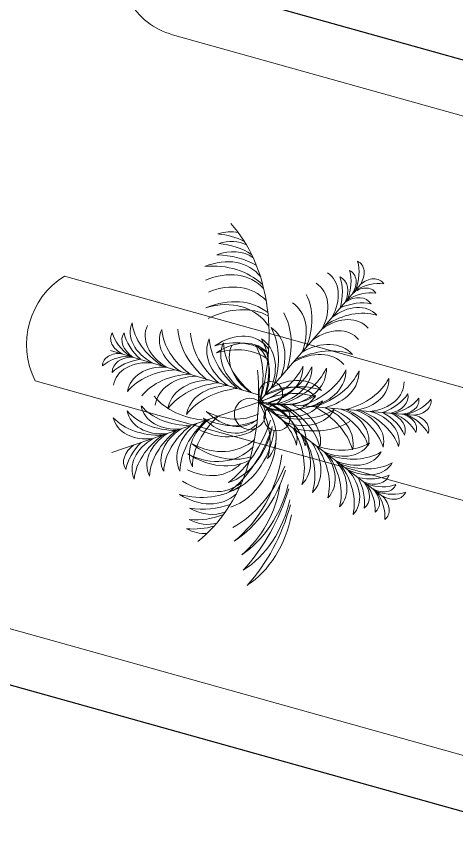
# Model space of a CAD drawing. Header units: millimetres. Extents: x 474016 to 477875, y 2288607 to 2292200.
# Drawn here: x 474500.94 to 474513.09, y 2289149.28 to 2289171.97 of the extents above; entities that cross this region are included whole.
import ezdxf

# ---------------------------------------------------------------- set-up
doc = ezdxf.new("R2010")
doc.units = ezdxf.units.MM
doc.header["$LTSCALE"] = 50
for name, color, linetype, lineweight in [('BANQUETA', 251, 'Continuous', 5), ('JARDIN-HP', 64, 'Continuous', 5), ('JARDINES', 98, 'Continuous', 13)]:
    doc.layers.add(name, color=color, linetype=linetype, lineweight=lineweight)
doc.layers.add('CVL_LOTIF', color=1, linetype='Continuous')

# ---------------------------------------------------------------- blocks, each defined once
blk = doc.blocks.new('A$C41BB26E9')
at = {"color": 0}
for p in [(1.999, 1.925), (3.251, -3.539)]:
    blk.add_line(p, (2.054, -0.938), dxfattribs=at)
at = {"color": 56}
for p, q in [((3.546, 1.506), (2.054, -0.938)), ((-0.293, 0.701), (2.054, -0.938)), ((1.382, -3.752), (1.923, -0.941))]:
    blk.add_line(p, q, dxfattribs=at)
for centre, radius in [((2.303, -0.578), 0.243), ((1.869, -0.738), 0.217), ((2.284, -1.082), 0.287)]:
    blk.add_circle(centre, radius)
at = {"color": 56, "true_color": 0x7a7a00}
for centre, major_axis, ratio, start_param, end_param in [((1.739, 1.845), (-0.007, 0.369), 0.723404, -1.366779, 0.20531), ((1.417, 1.375), (-0.018, 0.909), 0.723404, -1.121531, -0.433471), ((2.262, 1.855), (-0.007, 0.369), 0.723404, -0.20531, 1.366779), ((2.602, 1.398), (-0.018, 0.909), 0.723404, 0.433471, 1.121531), ((1.743, 1.62), (-0.007, 0.369), 0.723404, -1.366779, 0.20531), ((1.421, 1.15), (-0.018, 0.909), 0.723404, -1.121531, -0.433471), ((2.266, 1.63), (-0.007, 0.369), 0.723404, -0.20531, 1.366779), ((2.606, 1.173), (-0.018, 0.909), 0.723404, 0.433471, 1.121531), ((1.695, 1.314), (-0.009, 0.47), 0.723404, -1.190837, 0.194817), ((2.326, 1.326), (-0.009, 0.47), 0.723404, -0.194817, 1.190837), ((2.76, 1.355), (0.473, 0.776), 0.723404, -1.121531, -0.433471), ((3.283, 1.579), (0.192, 0.315), 0.723404, -1.366779, 0.20531), ((1.473, 0.902), (-0.015, 0.782), 0.723404, -1.305586, 0.091225), ((1.346, 0.731), (-0.022, 1.114), 0.723404, -0.994705, -0.373636), ((2.697, 0.758), (-0.022, 1.114), 0.723404, 0.373636, 0.994705), ((2.564, 0.923), (-0.015, 0.782), 0.723404, -0.091225, 1.305586), ((2.925, 0.425), (-0.026, 1.348), 0.723404, 0.312027, 1.166602), ((3.166, 1.386), (0.192, 0.315), 0.723404, -1.366779, 0.20531), ((2.642, 1.163), (0.473, 0.776), 0.723404, -1.121531, -0.433471), ((2.552, 0.926), (0.407, 0.667), 0.723404, -1.305586, 0.091225), ((1.99, 0.678), (0.702, 1.151), 0.723404, -1.166602, -0.312027), ((2.961, 1.155), (0.245, 0.401), 0.723404, -1.190837, 0.194817), ((2.354, 0.85), (0.58, 0.951), 0.723404, -0.994705, -0.373636), ((3.771, 0.738), (0.473, 0.776), 0.723404, 0.433471, 1.121531), ((3.73, 1.306), (0.192, 0.315), 0.723404, -0.20531, 1.366779), ((1.457, 0.572), (-0.016, 0.83), 0.723404, -1.24346, 0.110756), ((1.116, 0.031), (-0.027, 1.414), 0.723404, -1.115718, -0.281779), ((2.593, 0.594), (-0.016, 0.83), 0.723404, -0.110756, 1.24346), ((2.954, 0.066), (-0.027, 1.414), 0.723404, 0.281779, 1.115718), ((2.361, 0.656), (0.432, 0.708), 0.723404, -1.24346, 0.110756), ((1.784, 0.383), (0.737, 1.208), 0.723404, -1.115718, -0.281779), ((3.654, 0.546), (0.473, 0.776), 0.723404, 0.433471, 1.121531), ((3.613, 1.114), (0.192, 0.315), 0.723404, -0.20531, 1.366779), ((3.5, 0.826), (0.245, 0.401), 0.723404, -0.194817, 1.190837), ((-0.082, 0.873), (-0.303, 0.211), 0.723404, -0.20531, 1.366779), ((0.487, 0.878), (-0.745, 0.52), 0.723404, 0.433471, 1.121531), ((2.599, 0.32), (-0.016, 0.83), 0.723404, -0.110756, 1.24346), ((2.96, -0.208), (-0.027, 1.414), 0.723404, 0.281779, 1.115718), ((2.219, 0.422), (0.432, 0.708), 0.723404, -1.24346, 0.110756), ((1.641, 0.149), (0.737, 1.208), 0.723404, -1.115718, -0.281779), ((3.484, 0.358), (0.407, 0.667), 0.723404, -0.091225, 1.305586), ((3.508, 0.147), (0.58, 0.951), 0.723404, 0.373636, 0.994705), ((0.102, 0.744), (-0.303, 0.211), 0.723404, -0.20531, 1.366779), ((0.672, 0.75), (-0.745, 0.52), 0.723404, 0.433471, 1.121531), ((0.383, 0.614), (-0.385, 0.269), 0.723404, -0.194817, 1.190837), ((1.061, 0.579), (-0.913, 0.638), 0.723404, 0.373636, 0.994705), ((0.849, 0.569), (-0.641, 0.447), 0.723404, -0.091225, 1.305586), ((1.464, 0.568), (-1.105, 0.772), 0.723404, 0.312027, 1.166602), ((1.133, 0.399), (-0.68, 0.475), 0.723404, -0.110756, 1.24346), ((3.332, 0.064), (0.432, 0.708), 0.723404, -0.110756, 1.24346), ((3.521, -0.256), (0.702, 1.151), 0.723404, 0.312027, 1.166602), ((-0.382, 0.443), (-0.303, 0.211), 0.723404, -1.366779, 0.20531), ((1.357, 0.242), (-0.68, 0.475), 0.723404, -0.110756, 1.24346), ((1.38, -0.167), (-0.02, 1.008), 0.723404, -1.13012, 0.094138), ((1.008, -0.803), (-0.033, 1.69), 0.723404, -1.023266, -0.261161), ((2.699, -0.141), (-0.02, 1.008), 0.723404, -0.094138, 1.13012), ((3.095, -0.763), (-0.033, 1.69), 0.723404, 0.261161, 1.023266), ((1.118, -0.469), (0.88, 1.443), 0.723404, -1.023266, -0.261161), ((3.353, -0.575), (0.737, 1.208), 0.723404, 0.281779, 1.115718), ((-0.191, -0.093), (-0.745, 0.52), 0.723404, -1.121531, -0.433471), ((-0.197, 0.314), (-0.303, 0.211), 0.723404, -1.366779, 0.20531), ((1.789, 0.052), (-0.827, 0.577), 0.723404, -0.094138, 1.13012), ((2.525, 0.007), (-1.386, 0.967), 0.723404, 0.261161, 1.023266), ((1.385, -0.41), (-0.02, 1.008), 0.723404, -1.13012, 0.094138), ((3.189, -0.169), (0.432, 0.708), 0.723404, -0.110756, 1.24346), ((-0.006, -0.222), (-0.745, 0.52), 0.723404, -1.121531, -0.433471), ((0.022, 0.096), (-0.385, 0.269), 0.723404, -1.190837, 0.194817), ((1.988, -0.087), (-0.827, 0.577), 0.723404, -0.094138, 1.13012), ((1.013, -1.046), (-0.033, 1.69), 0.723404, -1.023266, -0.261161), ((3.21, -0.808), (0.737, 1.208), 0.723404, 0.281779, 1.115718), ((0.224, -0.326), (-0.641, 0.447), 0.723404, -1.305586, 0.091225), ((0.288, -0.529), (-0.913, 0.638), 0.723404, -0.994705, -0.373636), ((1.586, -0.44), (0.525, 0.861), 0.723404, -1.13012, 0.094138), ((0.93, -0.777), (0.88, 1.443), 0.723404, -1.023266, -0.261161), ((3.026, -0.612), (0.525, 0.861), 0.723404, -0.094138, 1.13012), ((0.482, -0.534), (-0.68, 0.475), 0.723404, -1.24346, 0.110756), ((1.391, -0.77), (-0.02, 1.008), 0.723404, -1.13012, 0.094138), ((1.02, -1.406), (-0.033, 1.69), 0.723404, -1.023266, -0.261161), ((2.505, -0.448), (-0.827, 0.577), 0.723404, -0.094138, 1.13012), ((3.24, -0.493), (-1.386, 0.967), 0.723404, 0.261161, 1.023266), ((1.445, -0.67), (0.525, 0.861), 0.723404, -1.13012, 0.094138), ((0.79, -1.007), (0.88, 1.443), 0.723404, -1.023266, -0.261161), ((2.71, -0.744), (-0.02, 1.008), 0.723404, -0.094138, 1.13012), ((3.107, -1.365), (-0.033, 1.69), 0.723404, 0.261161, 1.023266), ((2.9, -0.819), (0.525, 0.861), 0.723404, -0.094138, 1.13012), ((3.026, -1.349), (0.88, 1.443), 0.723404, 0.261161, 1.023266), ((1.397, -1.04), (-0.02, 1.008), 0.723404, -1.13012, 0.094138), ((2.638, -0.541), (-0.827, 0.577), 0.723404, -0.094138, 1.13012), ((3.373, -0.586), (-1.386, 0.967), 0.723404, 0.261161, 1.023266), ((1.361, -0.809), (0.525, 0.861), 0.723404, -1.13012, 0.094138), ((0.705, -1.146), (0.88, 1.443), 0.723404, -1.023266, -0.261161), ((2.716, -1.014), (-0.02, 1.008), 0.723404, -0.094138, 1.13012), ((2.9, -1.556), (0.88, 1.443), 0.723404, 0.261161, 1.023266), ((0.944, -1.284), (-1.16, 0.81), 0.723404, -1.115718, -0.281779), ((1.034, -1.03), (-0.827, 0.577), 0.723404, -1.13012, 0.094138), ((1.025, -1.676), (-0.033, 1.69), 0.723404, -1.023266, -0.261161), ((3.112, -1.635), (-0.033, 1.69), 0.723404, 0.261161, 1.023266), ((2.719, -1.176), (-0.02, 1.008), 0.723404, -0.094138, 1.13012), ((4.122, -1.283), (-1.534, 0.372), 0.714286, 3.888492, 4.926001), ((1.4, -1.202), (-0.02, 1.008), 0.723404, -1.13012, 0.094138), ((1.028, -1.838), (-0.033, 1.69), 0.723404, -1.023266, -0.261161), ((3.115, -1.797), (-0.033, 1.69), 0.723404, 0.261161, 1.023266), ((3.47, -1.48), (-1.656, 0.402), 0.714286, 3.88992, 4.86288), ((3.29, -2.282), (-2.814, 0.683), 0.714286, 4.170125, 4.780311), ((3.78, -1.381), (-1.599, 0.388), 0.714286, 3.86745, 4.883323), ((3.704, -2.103), (-2.624, 0.637), 0.714286, 4.179349, 4.820469), ((3.161, -1.824), (-1.864, 0.452), 0.714286, 3.982805, 4.982914), ((2.716, -1.653), (-1.879, 0.456), 0.714286, 3.806569, 4.639337), ((3.658, -1.569), (-1.56, 0.378), 0.714286, 4.003422, 4.972752), ((1.528, -1.375), (-0.827, 0.577), 0.723404, -1.13012, 0.094138), ((2.487, -1.496), (0.525, 0.861), 0.723404, -0.094138, 1.13012), ((2.952, -1.39), (-1.112, 0.27), 0.714286, 3.627505, 5.149011), ((1.824, -2.05), (-1.386, 0.967), 0.723404, -1.023266, -0.261161), ((1.883, -1.622), (-0.827, 0.577), 0.723404, -1.13012, 0.094138), ((2.487, -2.233), (0.88, 1.443), 0.723404, 0.261161, 1.023266), ((2.098, -2.039), (-1.864, 0.452), 0.714286, 3.982805, 4.744909), ((2.508, -1.48), (-1.112, 0.27), 0.714286, 3.627505, 4.912474), ((2.265, -2.005), (-1.864, 0.452), 0.714286, 3.982805, 4.744909), ((2.675, -1.447), (-1.112, 0.27), 0.714286, 3.627505, 4.993486), ((1.939, -1.971), (-1.507, 0.812), 0.72, -0.270525, 0.729584), ((1.834, -1.504), (-0.899, 0.484), 0.72, -0.281097, 1.084884), ((2.046, -2.205), (-1.386, 0.967), 0.723404, -1.023266, -0.261161), ((1.96, -1.46), (-0.899, 0.484), 0.72, -0.200085, 1.084884), ((2.619, -1.732), (-1.507, 0.812), 0.72, -0.03252, 0.729584), ((2.178, -2.298), (-1.386, 0.967), 0.723404, -1.023266, -0.261161), ((2.745, -1.688), (-1.507, 0.812), 0.72, -0.03252, 0.729584), ((2.016, -1.667), (-1.52, 0.819), 0.72, 0.073052, 0.90582), ((0.804, -1.812), (1.484, 0.855), 0.72, -0.729584, 0.03252), ((1.582, -1.562), (0.885, 0.51), 0.72, -1.084884, 0.200085), ((0.931, -1.853), (1.484, 0.855), 0.72, -0.729584, 0.03252), ((1.71, -1.602), (0.885, 0.51), 0.72, -1.084884, 0.281097), ((1.144, -1.921), (1.484, 0.855), 0.72, -0.729584, 0.12698), ((1.426, -2.011), (1.484, 0.855), 0.72, -0.729584, 0.213498), ((1.617, -2.072), (1.484, 0.855), 0.72, -0.729584, 0.270525), ((1.531, -1.771), (1.496, 0.862), 0.72, -0.90582, -0.073052), ((1.643, -1.929), (1.52, 0.876), 0.72, -0.831119, 0.049618), ((0.867, -1.982), (-1.241, 0.668), 0.72, -0.213612, 0.823897), ((1.917, -2.392), (-2.123, 1.143), 0.72, -0.10808, 0.53304), ((1.154, -1.911), (-1.293, 0.697), 0.72, -0.170934, 0.844939), ((1.033, -0.039), (0.319, 1.659), 0.723404, 3.402754, 4.164858), ((1.322, -0.57), (0.19, 0.99), 0.723404, 3.047455, 4.271712), ((2.401, -1.99), (1.273, 0.733), 0.72, -0.844939, 0.170934), ((1.652, -2.492), (2.089, 1.203), 0.72, -0.53304, 0.10808), ((2.69, -2.053), (1.221, 0.704), 0.72, -0.823897, 0.213612), ((1.482, -2.459), (-2.105, 1.134), 0.72, 0.016555, 0.382187), ((0.429, -1.859), (-1.012, 0.545), 0.72, 0.006837, 0.780102), ((1.981, -2.43), (-2.379, 1.282), 0.72, 0.051792, 0.431948), ((1.292, -0.729), (0.19, 0.99), 0.723404, 3.047455, 4.271712), ((1.589, -2.532), (2.342, 1.349), 0.72, -0.431948, -0.051792), ((3.123, -1.917), (0.996, 0.574), 0.72, -0.780102, -0.006837), ((1.309, -2.496), (-2.105, 1.134), 0.72, 0.093724, 0.382187), ((0.097, -1.885), (-0.877, 0.472), 0.72, 0.078285, 0.75224), ((0.982, -0.304), (0.319, 1.659), 0.723404, 3.402754, 4.164858), ((3.032, -0.698), (0.319, 1.659), 0.723404, 2.118327, 2.880431), ((2.089, -2.546), (2.072, 1.193), 0.72, -0.382187, -0.016555), ((3.456, -1.934), (0.863, 0.497), 0.72, -0.75224, -0.078285), ((-0.076, -1.922), (-0.877, 0.472), 0.72, 0.267806, 0.75224), ((1.241, -0.994), (0.19, 0.99), 0.723404, 3.047455, 4.271712), ((2.536, -1.243), (0.19, 0.99), 0.723404, 2.011473, 3.235731), ((2.262, -2.578), (2.072, 1.193), 0.72, -0.382187, -0.093724), ((3.63, -1.966), (0.863, 0.497), 0.72, -0.75224, -0.267806), ((0.914, -0.658), (0.319, 1.659), 0.723404, 3.402754, 4.164858), ((2.964, -1.052), (0.319, 1.659), 0.723404, 2.118327, 2.880431), ((0.868, -0.896), (0.319, 1.659), 0.723404, 3.402754, 4.164858), ((2.468, -1.597), (0.19, 0.99), 0.723404, 2.011473, 3.235731), ((0.885, -1.467), (0.267, 1.389), 0.723404, 3.423371, 4.25731), ((2.691, -1.814), (0.267, 1.389), 0.723404, 2.025875, 2.859814), ((2.422, -1.835), (0.19, 0.99), 0.723404, 2.011473, 3.235731), ((1.129, -2.058), (0.157, 0.815), 0.723404, 3.030837, 4.385053), ((2.639, -2.083), (0.267, 1.389), 0.723404, 2.025875, 2.859814), ((1.077, -2.327), (0.157, 0.815), 0.723404, 3.030837, 4.385053), ((2.193, -2.542), (0.157, 0.815), 0.723404, 1.898132, 3.252348), ((0.788, -2.093), (0.255, 1.324), 0.723404, 3.45362, 4.308195), ((1.037, -2.655), (0.148, 0.768), 0.723404, 3.050367, 4.447179), ((2.109, -2.861), (0.148, 0.768), 0.723404, 1.836006, 3.232818), ((0.941, -2.466), (0.21, 1.094), 0.723404, 3.515228, 4.136297), ((2.268, -2.721), (0.21, 1.094), 0.723404, 2.146888, 2.767957), ((0.944, -2.891), (0.172, 0.893), 0.723404, 3.575063, 4.263123), ((2.108, -3.115), (0.172, 0.893), 0.723404, 2.020062, 2.708122), ((1.806, -3.218), (0.089, 0.462), 0.723404, 1.950755, 3.33641), ((1.181, -3.408), (0.07, 0.363), 0.723404, 2.936283, 4.508372), ((1.695, -3.507), (0.07, 0.363), 0.723404, 1.774814, 3.346903)]:
    blk.add_ellipse(centre, major_axis=major_axis, ratio=ratio, start_param=start_param, end_param=end_param, dxfattribs=at)
at = {"color": 0}
for centre, major_axis, ratio, start_param, end_param in [((1.529, -1.844), (-1.386, 0.967), 0.723404, -1.023266, -0.261161), ((1.242, -4.458), (3.82, 2.201), 0.72, 0.180287, 1.122445)]:
    blk.add_ellipse(centre, major_axis=major_axis, ratio=ratio, start_param=start_param, end_param=end_param, dxfattribs=at)
at = {"color": 56}
for centre, major_axis, ratio, start_param, end_param in [((3.011, -1.71), (-1.909, 0.463), 0.714286, 3.88127, 4.762007), ((2.383, -4.345), (-3.881, 2.091), 0.72, -1.122445, -0.180287), ((1.75, -1.53), (-0.827, 0.577), 0.723404, -1.13012, 0.094138), ((1.425, -1.854), (-1.339, 0.721), 0.72, -0.150491, 0.822469), ((1.909, -1.829), (-1.544, 0.832), 0.72, -0.049618, 0.831119), ((2.147, -2.08), (1.242, 0.715), 0.72, -0.708967, 0.260363), ((1.186, -3.099), (0.089, 0.462), 0.723404, 2.946776, 4.33243)]:
    blk.add_ellipse(centre, major_axis=major_axis, ratio=ratio, start_param=start_param, end_param=end_param, dxfattribs=at)
at = {"color": 56, "true_color": 0x7a7a00, "extrusion": (0, 0, -1)}
for centre, major_axis, start_param, end_param in [((2.966, -0.422), (-0.706, 1.535), 3.402754, 4.164858), ((1.171, -1.515), (-0.706, 1.535), 2.118327, 2.880431), ((2.88, -1.154), (-0.421, 0.916), 3.047455, 4.271712), ((3.068, -0.643), (-0.706, 1.535), 3.402754, 4.164858), ((2.981, -1.375), (-0.421, 0.916), 3.047455, 4.271712), ((1.517, -1.97), (-0.591, 1.285), 2.025875, 2.859814), ((3.187, -1.201), (-0.591, 1.285), 3.423371, 4.25731), ((2.059, -2.309), (-0.347, 0.754), 1.898132, 3.252348), ((1.632, -2.219), (-0.591, 1.285), 2.025875, 2.859814), ((3.092, -1.834), (-0.347, 0.754), 3.030837, 4.385053), ((3.302, -1.45), (-0.591, 1.285), 3.423371, 4.25731), ((2.174, -2.557), (-0.347, 0.754), 1.898132, 3.252348), ((3.206, -2.082), (-0.347, 0.754), 3.030837, 4.385053), ((1.802, -2.536), (-0.563, 1.225), 1.974991, 2.829566), ((3.432, -1.787), (-0.563, 1.225), 3.45362, 4.308195), ((2.332, -2.848), (-0.327, 0.71), 1.836006, 3.232818), ((3.324, -2.392), (-0.327, 0.71), 3.050367, 4.447179), ((3.372, -2.185), (-0.465, 1.012), 3.515228, 4.136297), ((3.285, -2.858), (-0.196, 0.427), 2.946776, 4.33243)]:
    blk.add_ellipse(centre, major_axis=major_axis, ratio=0.723404, start_param=start_param, end_param=end_param, dxfattribs=at)

msp = doc.modelspace()

# ---------------------------------------------------------------- linework, layer by layer
at = {"layer": 'BANQUETA'}
for points in [[(474639.896, 2289188.874), (474519.507, 2289222.51, 0.414214), (474517.043, 2289221.121), (474503.857, 2289173.929, 0.414214), (474505.245, 2289171.464), (474625.635, 2289137.829)], [(474621.06, 2289121.456), (474500.671, 2289155.091, 0.414214), (474498.206, 2289153.703), (474485.021, 2289106.511, 0.414214), (474486.409, 2289104.046), (474606.799, 2289070.41)]]:
    msp.add_lwpolyline(points, format="xyb", dxfattribs=at)
at = {"layer": 'CVL_LOTIF'}
for points in [[(474533.09, 2289178.221), (474509.013, 2289184.948), (474505.649, 2289172.909), (474529.727, 2289166.182)], [(474524.345, 2289146.92), (474500.267, 2289153.647), (474496.904, 2289141.608), (474520.982, 2289134.881)]]:
    msp.add_lwpolyline(points, close=True, dxfattribs=at)
at = {"layer": 'JARDINES'}
msp.add_lwpolyline([(474611.092, 2289134.393, -0.388075), (474610.285, 2289131.504), (474501.453, 2289161.911, -0.386646), (474502.26, 2289164.8)], format="xyb", close=True, dxfattribs=at)

# ---------------------------------------------------------------- block references
at = {"layer": 'JARDIN-HP', "color": 8, "xscale": 1.499999999826813, "yscale": 1.499999999826813, "zscale": 1.499999999826813, "rotation": 264.1650244915651}
msp.add_blockref('A$C41BB26E9', (474509.347, 2289164.242), dxfattribs=at)

doc.saveas('drawing.dxf')
